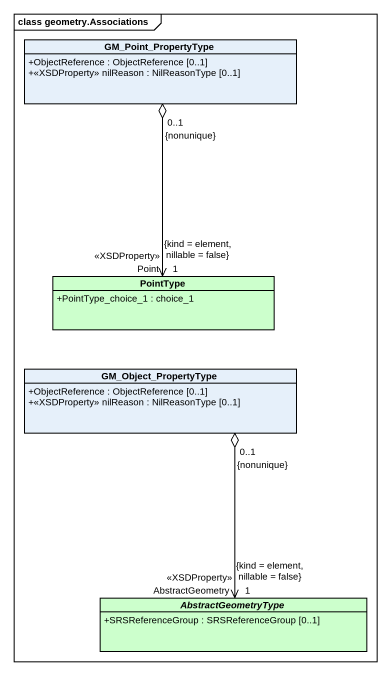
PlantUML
@startuml
mainframe class geometry.Associations
hide circle
hide empty members
skinparam classAttributeIconSize 0
class GM_Point_PropertyType {
  +ObjectReference : ObjectReference [0..1]
  +<<XSDProperty>> nilReason : NilReasonType [0..1]
}
class PointType #CCFFCC {
  +PointType_choice_1 : choice_1
}
class GM_Object_PropertyType {
  +ObjectReference : ObjectReference [0..1]
  +<<XSDProperty>> nilReason : NilReasonType [0..1]
}
abstract class AbstractGeometryType #CCFFCC {
  +SRSReferenceGroup : SRSReferenceGroup [0..1]
}
GM_Point_PropertyType "0..1\n{nonunique}" o--> "Point\n<<XSDProperty>>\n1\n{kind = element, nillable = false}" PointType
GM_Object_PropertyType "0..1\n{nonunique}" o--> "AbstractGeometry\n<<XSDProperty>>\n1\n{kind = element, nillable = false}" AbstractGeometryType
@enduml
